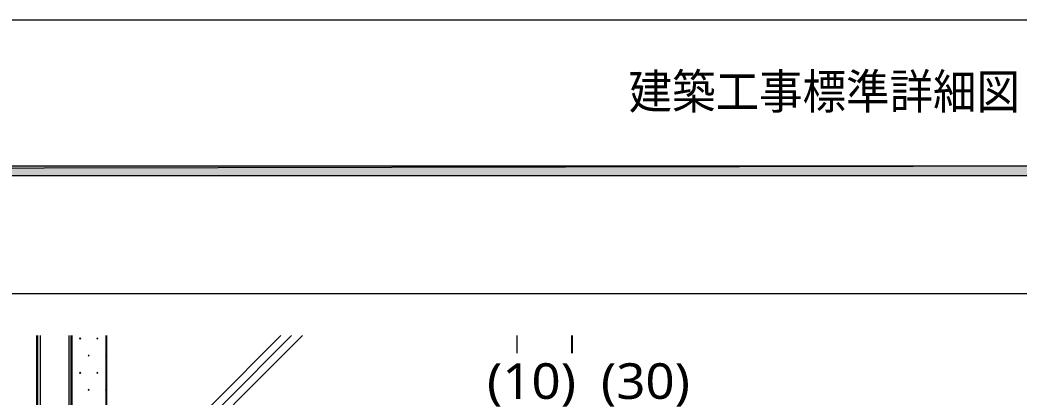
# Model space of a CAD drawing. Header units: millimetres. Extents: x 0 to 420, y 0 to 297.
# Drawn here: x 303.6 to 376.5, y 269.5 to 297 of the extents above; entities that cross this region are included whole.
import ezdxf
from ezdxf.enums import TextEntityAlignment as Align

# ---------------------------------------------------------------- set-up
doc = ezdxf.new("R2010")
doc.units = ezdxf.units.MM
doc.styles.add('kst32b', font='NotoSansJP-Variable.ttf')

msp = doc.modelspace()

# ---------------------------------------------------------------- hatches: boundary and pattern name
h = msp.add_hatch(color=7)
h.paths.add_polyline_path([(394.166, 285.623), (394.166, 286.321), (26.183, 285.623), (394.166, 285.623)])
h.paths.add_polyline_path([(394.166, 286.321), (26.183, 285.623), (26.183, 286.321), (394.166, 286.321)])
for points in [[(307.975, 273.77), (307.954, 273.748), (307.933, 273.727), (307.954, 273.706), (307.975, 273.685), (307.996, 273.706), (308.017, 273.727), (307.996, 273.748), (307.975, 273.77)], [(309.224, 273.77), (309.203, 273.748), (309.182, 273.727), (309.203, 273.706), (309.224, 273.685), (309.245, 273.706), (309.266, 273.727), (309.245, 273.748), (309.224, 273.77)], [(308.589, 272.521), (308.568, 272.5), (308.546, 272.479), (308.568, 272.457), (308.589, 272.436), (308.61, 272.457), (308.631, 272.479), (308.61, 272.5), (308.589, 272.521)], [(309.859, 272.521), (309.838, 272.5), (309.816, 272.479), (309.838, 272.457), (309.859, 272.436), (309.88, 272.457), (309.901, 272.479), (309.88, 272.5), (309.859, 272.521)], [(307.975, 271.272), (307.954, 271.251), (307.933, 271.23), (307.954, 271.208), (307.975, 271.187), (307.996, 271.208), (308.017, 271.23), (307.996, 271.251), (307.975, 271.272)], [(309.224, 271.272), (309.203, 271.251), (309.182, 271.23), (309.203, 271.208), (309.224, 271.187), (309.245, 271.208), (309.266, 271.23), (309.245, 271.251), (309.224, 271.272)], [(308.589, 270.023), (308.568, 270.002), (308.546, 269.981), (308.568, 269.96), (308.589, 269.938), (308.61, 269.96), (308.631, 269.981), (308.61, 270.002), (308.589, 270.023)], [(309.859, 270.023), (309.838, 270.002), (309.816, 269.981), (309.838, 269.96), (309.859, 269.938), (309.88, 269.96), (309.901, 269.981), (309.88, 270.002), (309.859, 270.023)]]:
    msp.add_hatch(color=7).paths.add_polyline_path(points)

# ---------------------------------------------------------------- linework, layer by layer
at = {"lineweight": 13}
msp.add_lwpolyline([(0.191, 0), (0.191, 296.968), (420.158, 296.968), (420.158, 0)], close=True, dxfattribs=at)
at = {"lineweight": 0}
for points in [[(394.166, 285.623), (394.166, 286.321), (26.183, 285.623)], [(394.166, 286.321), (26.183, 285.623), (26.183, 286.321)], [(307.975, 273.77), (307.954, 273.748), (307.933, 273.727), (307.954, 273.706), (307.975, 273.685), (307.996, 273.706), (308.017, 273.727), (307.996, 273.748)], [(309.224, 273.77), (309.203, 273.748), (309.182, 273.727), (309.203, 273.706), (309.224, 273.685), (309.245, 273.706), (309.266, 273.727), (309.245, 273.748)], [(308.589, 272.521), (308.568, 272.5), (308.546, 272.479), (308.568, 272.457), (308.589, 272.436), (308.61, 272.457), (308.631, 272.479), (308.61, 272.5)], [(309.859, 272.521), (309.838, 272.5), (309.816, 272.479), (309.838, 272.457), (309.859, 272.436), (309.88, 272.457), (309.901, 272.479), (309.88, 272.5)], [(307.975, 271.272), (307.954, 271.251), (307.933, 271.23), (307.954, 271.208), (307.975, 271.187), (307.996, 271.208), (308.017, 271.23), (307.996, 271.251)], [(309.224, 271.272), (309.203, 271.251), (309.182, 271.23), (309.203, 271.208), (309.224, 271.187), (309.245, 271.208), (309.266, 271.23), (309.245, 271.251)], [(308.589, 270.023), (308.568, 270.002), (308.546, 269.981), (308.568, 269.96), (308.589, 269.938), (308.61, 269.96), (308.631, 269.981), (308.61, 270.002)], [(309.859, 270.023), (309.838, 270.002), (309.816, 269.981), (309.838, 269.96), (309.859, 269.938), (309.88, 269.96), (309.901, 269.981), (309.88, 270.002)]]:
    msp.add_lwpolyline(points, close=True, dxfattribs=at)
at = {"lineweight": 13}
for points in [[(394.166, 276.987), (26.183, 276.987)], [(305.054, 273.939), (305.054, 261.938)], [(307.15, 273.939), (307.15, 258.445)], [(312.632, 263.927), (322.622, 273.939)], [(313.415, 263.927), (323.405, 273.939)], [(314.198, 263.927), (324.21, 273.939)], [(339.852, 273.939), (339.852, 272.669)]]:
    msp.add_lwpolyline(points, dxfattribs=at)
at = {"lineweight": 30}
for points in [[(304.842, 273.939), (304.842, 255.947)], [(307.34, 273.939), (307.34, 258.445)]]:
    msp.add_lwpolyline(points, dxfattribs=at)
at = {"lineweight": 25}
for points in [[(309.859, 273.939), (309.859, 263.927)], [(343.853, 273.939), (343.853, 272.669)]]:
    msp.add_lwpolyline(points, dxfattribs=at)

# ---------------------------------------------------------------- texts
at = {"style": 'kst32b'}
for s, height, p, p2 in [('建築工事標準詳細図\u3000（令和４年改定）', 2.54, (348.008, 290.486), (405.158, 290.486)), ('(10)', 2.5989, (337.672, 269.325), (344.169, 269.325)), ('(30)', 2.5989, (345.99, 269.325), (352.488, 269.325))]:
    msp.add_text(s, height=height, dxfattribs=at).set_placement(p, p2, align=Align.FIT)

doc.saveas('drawing.dxf')
